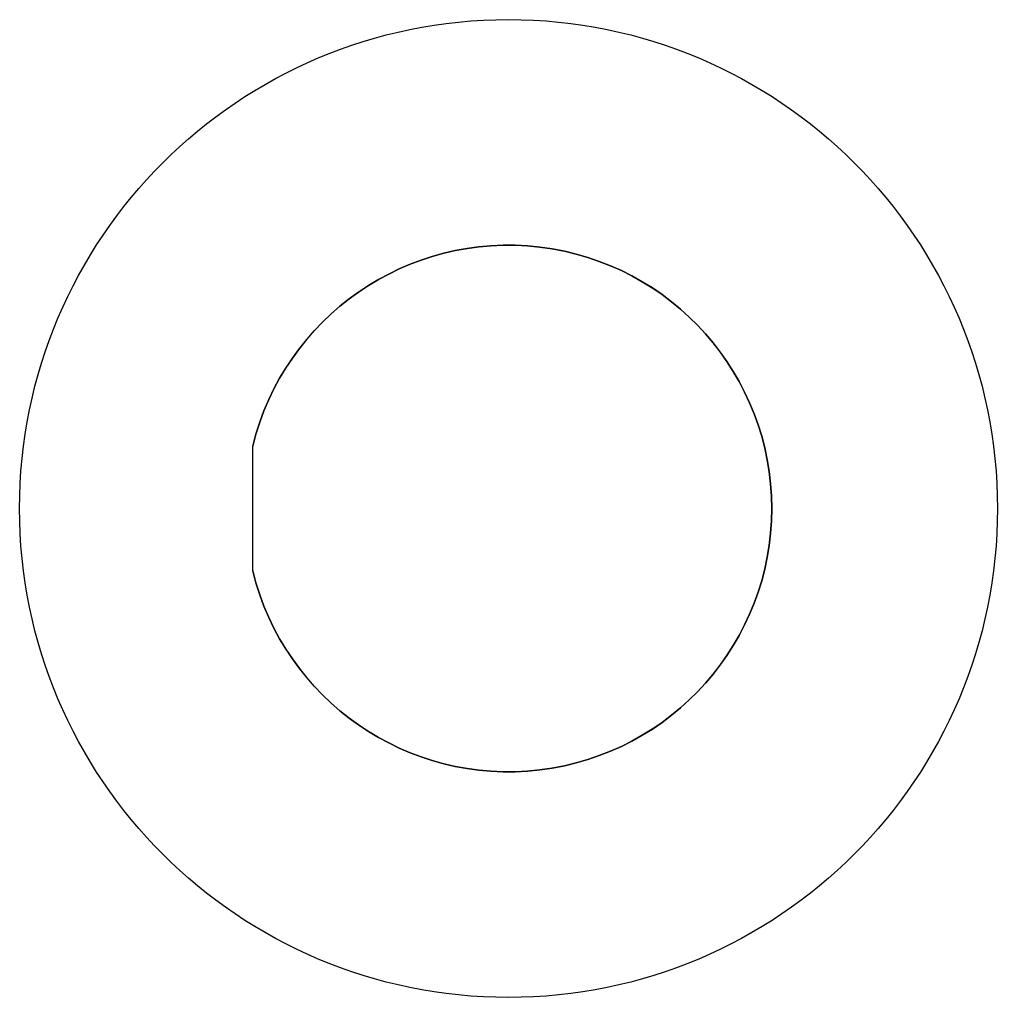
# Model space of a CAD drawing. Header units: millimetres. Extents: x 7.5 to 14, y 36.3 to 73.8.
# Drawn here: x 7.45 to 13.95, y 67.25 to 73.75 of the extents above; entities outside this region: 4.
import ezdxf

# ---------------------------------------------------------------- set-up
doc = ezdxf.new("R2010")
doc.units = ezdxf.units.MM
doc.layers.get('0').update_dxf_attribs({"linetype": 'CONTINUOUS'})

msp = doc.modelspace()

# ---------------------------------------------------------------- linework, layer by layer
for p, q in [((9, 70.0847), (9, 70.9153)), ((11.1898, 42.5), (11.1898, 42.7129)), ((11.95, 42.5), (11.1898, 42.5))]:
    msp.add_line(p, q)
msp.add_lwpolyline([(9, 70.0847), (9, 70.9153, -8.306624)], format="xyb", close=True)
for centre, radius in [((10.7, 70.5), 3.25), ((10.7, 70.5), 3.25), ((10.7, 39.5), 1.75)]:
    msp.add_circle(centre, radius)
for centre, radius, start, end in [((10.7, 70.5), 1.75, -166.27087, 166.27087), ((10.7, 39.5), 3.25, -278.66781, 67.38014)]:
    msp.add_arc(centre, radius, start, end)

doc.saveas('drawing.dxf')
